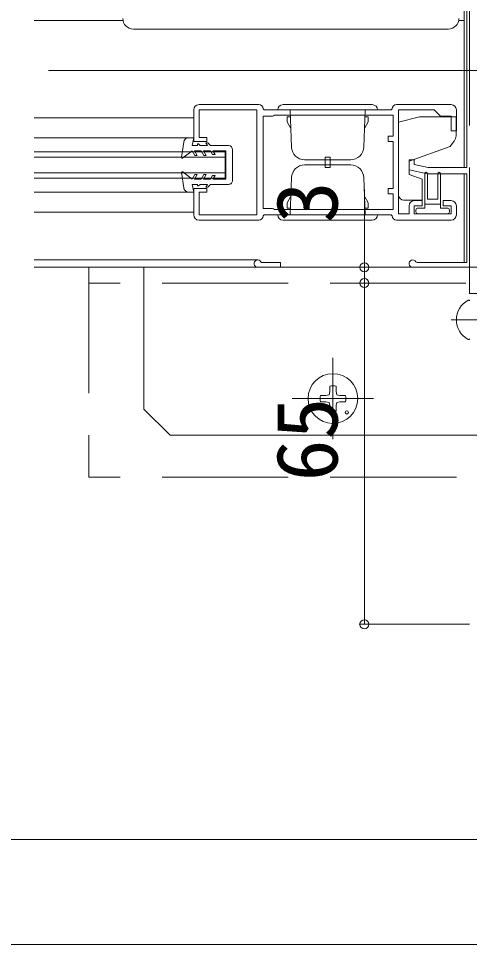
# Model space of a CAD drawing. Units: millimetres, scale not verified. Extents: x -2376 to -396, y -1680 to 1521.
# Drawn here: x -1377.1 to -1291.3, y -1351.2 to -1174.8 of the extents above; entities that cross this region are included whole.
import ezdxf
from ezdxf.enums import TextEntityAlignment as Align

# ---------------------------------------------------------------- set-up
doc = ezdxf.new("R2010")
doc.units = ezdxf.units.MM
doc.header["$LTSCALE"] = 8
doc.linetypes.add('DASHED3', pattern=[4, 3, -1])
for name, color, linetype, lineweight in [('0-3_YKK_11', 7, 'Continuous', 9), ('0-4_YKK_12', 2, 'Continuous', 9), ('0-5_YKK_13', 4, 'Continuous', 9), ('0-6_YKK_D', 6, 'Continuous', 9)]:
    doc.layers.add(name, color=color, linetype=linetype, lineweight=lineweight)
doc.styles.add('ＭＳ ゴシック', font='')
doc.styles.get('ＭＳ ゴシック').set_extended_font_data('MS Gothic')

msp = doc.modelspace()

# ---------------------------------------------------------------- linework, layer by layer
at = {"layer": '0-3_YKK_11'}
for p, q in [((-1291.77, -1203.2), (-1291.77, -1153.099)), ((-1343.765, -1192.198), (-1343.765, -1198.198)), ((-1331.366, -1191.198), (-1342.766, -1191.198)), ((-1342.766, -1192.198), (-1331.766, -1192.198)), ((-1342.766, -1197.498), (-1342.766, -1192.198)), ((-1331.766, -1192.198), (-1331.766, -1212.198)), ((-1330.366, -1192.198), (-1330.565, -1191.998)), ((-1306.166, -1192.198), (-1330.366, -1192.198)), ((-1305.965, -1191.998), (-1306.166, -1192.198)), ((-1294.766, -1191.198), (-1305.166, -1191.198)), ((-1304.765, -1192.198), (-1297.965, -1192.198)), ((-1304.765, -1211.998), (-1304.765, -1192.198)), ((-1297.965, -1192.198), (-1296.766, -1193.398)), ((-1293.766, -1196.198), (-1293.766, -1192.198)), ((-1330.565, -1193.398), (-1330.565, -1210.998)), ((-1328.766, -1193.398), (-1330.565, -1193.398)), ((-1328.605, -1193.318), (-1328.766, -1193.398)), ((-1328.365, -1193.198), (-1328.605, -1193.318)), ((-1305.766, -1193.198), (-1328.365, -1193.198)), ((-1305.766, -1193.198), (-1328.365, -1193.198)), ((-1305.766, -1197.198), (-1305.766, -1193.198)), ((-1296.766, -1193.398), (-1294.766, -1193.398)), ((-1294.766, -1193.398), (-1294.766, -1196.198)), ((-1341.265, -1197.498), (-1342.766, -1197.498)), ((-1341.265, -1198.198), (-1341.265, -1197.498)), ((-1306.766, -1197.198), (-1305.766, -1197.198)), ((-1306.766, -1198.198), (-1306.766, -1197.198)), ((-1294.766, -1196.198), (-1293.766, -1196.198)), ((-1343.765, -1198.198), (-1341.265, -1198.198)), ((-1305.766, -1198.198), (-1306.766, -1198.198)), ((-1305.766, -1207.198), (-1305.766, -1198.198)), ((-1302.77, -1201.7), (-1301.77, -1201.7)), ((-1302.77, -1203.6), (-1302.77, -1201.7)), ((-1301.77, -1201.7), (-1301.77, -1202.597)), ((-1301.77, -1202.597), (-1299.134, -1203.2)), ((-1299.27, -1204.4), (-1302.77, -1203.6)), ((-1291.77, -1204.4), (-1299.27, -1204.4)), ((-1299.134, -1203.2), (-1291.77, -1203.2)), ((-1291.77, -1221.3), (-1291.77, -1204.4)), ((-1343.765, -1207.198), (-1343.765, -1212.198)), ((-1341.265, -1207.198), (-1343.765, -1207.198)), ((-1342.766, -1207.898), (-1341.265, -1207.898)), ((-1342.766, -1212.198), (-1342.766, -1207.898)), ((-1341.265, -1207.898), (-1341.265, -1207.198)), ((-1306.766, -1207.198), (-1305.766, -1207.198)), ((-1306.766, -1208.198), (-1306.766, -1207.198)), ((-1305.766, -1208.198), (-1306.766, -1208.198)), ((-1305.766, -1211.198), (-1305.766, -1208.198)), ((-1300.265, -1209.498), (-1301.766, -1209.498)), ((-1300.265, -1210.498), (-1300.265, -1209.498)), ((-1296.266, -1209.498), (-1296.266, -1210.498)), ((-1294.766, -1209.498), (-1296.266, -1209.498)), ((-1330.565, -1210.998), (-1328.766, -1210.998)), ((-1328.766, -1210.998), (-1328.605, -1211.078)), ((-1328.605, -1211.078), (-1328.365, -1211.198)), ((-1328.365, -1211.198), (-1305.766, -1211.198)), ((-1302.766, -1210.498), (-1302.766, -1211.998)), ((-1301.766, -1210.498), (-1300.265, -1210.498)), ((-1301.766, -1211.998), (-1301.766, -1210.498)), ((-1296.266, -1210.498), (-1294.766, -1210.498)), ((-1294.766, -1210.498), (-1294.766, -1211.998)), ((-1293.766, -1212.198), (-1293.766, -1210.498)), ((-1331.766, -1212.198), (-1342.766, -1212.198)), ((-1342.766, -1213.198), (-1331.366, -1213.198)), ((-1330.565, -1212.398), (-1330.366, -1212.198)), ((-1330.366, -1212.198), (-1306.166, -1212.198)), ((-1306.166, -1212.198), (-1305.965, -1212.398)), ((-1305.166, -1213.198), (-1294.766, -1213.198)), ((-1302.766, -1211.998), (-1304.765, -1211.998)), ((-1294.766, -1211.998), (-1301.766, -1211.998)), ((-1287.57, -1222.2), (-1302.07, -1222.2)), ((-1301.463, -1221.149), (-1301.204, -1221.3)), ((-1301.204, -1221.3), (-1291.77, -1221.3))]:
    msp.add_line(p, q, dxfattribs=at)
for centre, radius, start, end in [((-1342.766, -1192.198), 1, 89.99954, 179.99953), ((-1331.366, -1191.998), 0.8, 0.00082, 90.00081), ((-1305.166, -1191.998), 0.8, 90.00008, 180.00006), ((-1294.766, -1192.198), 1, 359.99997, 89.99995), ((-1301.766, -1210.498), 1, 89.9996, 179.99959), ((-1294.766, -1210.498), 1, 0, 89.99998), ((-1342.766, -1212.198), 1, 179.99954, 269.99953), ((-1331.366, -1212.398), 0.8, 269.99957, 359.99956), ((-1305.166, -1212.398), 0.8, 179.99936, 269.99934), ((-1294.766, -1212.198), 1, 270.00003, 0.00002), ((-1302.07, -1221.499), 0.7, 29.99998, 269.99998)]:
    msp.add_arc(centre, radius, start, end, dxfattribs=at)
at = {"layer": '0-4_YKK_12', "linetype": 'DASHED3'}
for p, q in [((-1291.267, -1227.2), (-1291.267, -1142.199)), ((-1363.767, -1222.2), (-1363.767, -1262.2)), ((-1133.767, -1222.2), (-1363.767, -1222.2)), ((-1133.767, -1225.2), (-1363.767, -1225.2)), ((-1133.767, -1262.2), (-1363.767, -1262.2))]:
    msp.add_line(p, q, dxfattribs=at)
at = {"layer": '0-4_YKK_12'}
for p, q in [((-1292.27, -1184.5), (-1292.27, -1153.099)), ((-1357.228, -1175.203), (-1374.166, -1175.203)), ((-1292.27, -1175.203), (-1293.311, -1175.203)), ((-1371.408, -1184.7), (-1207.061, -1184.7)), ((-1292.27, -1203.2), (-1292.27, -1184.5)), ((-1343.771, -1193.699), (-1374.166, -1193.699)), ((-1344.695, -1197.499), (-1374.166, -1197.499)), ((-1337.771, -1200.198), (-1374.166, -1200.198)), ((-1337.771, -1201.198), (-1374.166, -1201.198)), ((-1337.771, -1205.198), (-1337.771, -1200.198)), ((-1337.771, -1204.198), (-1374.166, -1204.198)), ((-1292.27, -1221.3), (-1292.27, -1204.4)), ((-1337.771, -1205.198), (-1374.166, -1205.198)), ((-1344.695, -1207.898), (-1374.166, -1207.898)), ((-1343.771, -1211.698), (-1374.166, -1211.698)), ((-1331.57, -1220.8), (-1374.166, -1220.8)), ((-1292.27, -1222.2), (-1374.166, -1222.2)), ((-1327.27, -1221.3), (-1330.704, -1221.3)), ((-1327.27, -1221.3), (-1327.27, -1222.2)), ((-1294.766, -1232.199), (-1280.779, -1232.199)), ((-1317.266, -1239.465), (-1317.266, -1254.934)), ((-1309.531, -1247.199), (-1325.001, -1247.199))]:
    msp.add_line(p, q, dxfattribs=at)
at = {"layer": '0-4_YKK_12', "linetype": 'DASHED3'}
msp.add_lwpolyline([(-1291.267, -1227.2), (-1206.267, -1227.2), (-1206.267, -1142.2)], dxfattribs=at)
at = {"layer": '0-4_YKK_12'}
for centre, radius, start in [((-1331.57, -1221.499), 0.7, 30), ((-1330.704, -1221), 0.3, 210)]:
    msp.add_arc(centre, radius, start, 270, dxfattribs=at)
at = {"layer": '0-5_YKK_13'}
for p, q in [((-1295.27, -1176.799), (-1355.269, -1176.799)), ((-1308.77, -1192.198), (-1327.771, -1192.198)), ((-1309.771, -1191.198), (-1326.771, -1191.198)), ((-1325.152, -1199.286), (-1325.399, -1192.198)), ((-1311.389, -1199.286), (-1311.142, -1192.198)), ((-1325.389, -1193.498), (-1325.97, -1193.498)), ((-1325.97, -1194.497), (-1325.97, -1193.498)), ((-1311.152, -1193.498), (-1310.571, -1193.498)), ((-1310.571, -1194.497), (-1310.571, -1193.498)), ((-1300.77, -1193.498), (-1304.771, -1194.57)), ((-1293.771, -1193.498), (-1300.77, -1193.498)), ((-1293.771, -1196.637), (-1293.771, -1193.498)), ((-1325.97, -1194.497), (-1325.32, -1195.623)), ((-1310.571, -1194.497), (-1311.221, -1195.623)), ((-1304.771, -1194.57), (-1304.771, -1208.398)), ((-1343.771, -1197.499), (-1344.695, -1197.499)), ((-1344.071, -1198.999), (-1343.771, -1197.499)), ((-1345.686, -1198.366), (-1346.069, -1201.232)), ((-1343.071, -1198.999), (-1344.071, -1198.999)), ((-1343.071, -1198.699), (-1342.87, -1198.699)), ((-1343.071, -1198.999), (-1343.071, -1198.699)), ((-1342.571, -1198.999), (-1342.87, -1198.699)), ((-1341.148, -1198.999), (-1342.571, -1198.999)), ((-1341.437, -1198.499), (-1341.148, -1198.999)), ((-1337.17, -1198.999), (-1340.571, -1198.999)), ((-1294.97, -1199.159), (-1302.771, -1201.998)), ((-1294.97, -1199.159), (-1294.472, -1198.566)), ((-1344.071, -1199.999), (-1345.828, -1201.367)), ((-1343.609, -1199.999), (-1343.089, -1200.899)), ((-1343.609, -1199.999), (-1342.371, -1199.999)), ((-1341.851, -1200.899), (-1342.371, -1199.999)), ((-1341.909, -1199.999), (-1340.571, -1199.999)), ((-1341.389, -1200.899), (-1341.909, -1199.999)), ((-1341.851, -1200.899), (-1341.389, -1200.899)), ((-1340.571, -1199.999), (-1340.166, -1200.699)), ((-1340.109, -1199.999), (-1337.669, -1199.999)), ((-1337.664, -1205.398), (-1337.669, -1199.999)), ((-1336.364, -1205.598), (-1336.37, -1199.798)), ((-1318.771, -1202.698), (-1318.771, -1201.198)), ((-1318.271, -1201.698), (-1322.653, -1201.698)), ((-1318.271, -1202.698), (-1322.653, -1202.698)), ((-1318.771, -1201.698), (-1318.771, -1203.198)), ((-1318.271, -1201.698), (-1313.888, -1201.698)), ((-1318.271, -1202.698), (-1313.888, -1202.698)), ((-1302.771, -1204.498), (-1302.771, -1201.998)), ((-1345.686, -1207.031), (-1346.069, -1204.165)), ((-1344.071, -1205.398), (-1345.828, -1204.03)), ((-1343.609, -1205.398), (-1343.089, -1204.498)), ((-1341.851, -1204.498), (-1342.371, -1205.398)), ((-1341.389, -1204.498), (-1341.909, -1205.398)), ((-1341.851, -1204.498), (-1341.389, -1204.498)), ((-1340.571, -1205.398), (-1340.166, -1204.698)), ((-1300.271, -1205.408), (-1302.771, -1204.498)), ((-1299.77, -1210.898), (-1299.77, -1204.348)), ((-1299.27, -1204.333), (-1299.27, -1209.198)), ((-1297.27, -1209.198), (-1297.27, -1204.348)), ((-1296.77, -1204.37), (-1296.77, -1210.898)), ((-1343.071, -1206.398), (-1344.071, -1206.399)), ((-1344.071, -1206.398), (-1343.771, -1207.898)), ((-1343.609, -1205.398), (-1342.371, -1205.398)), ((-1343.071, -1206.398), (-1343.071, -1206.698)), ((-1342.571, -1206.398), (-1342.87, -1206.698)), ((-1341.148, -1206.398), (-1342.571, -1206.398)), ((-1341.909, -1205.398), (-1340.571, -1205.398)), ((-1341.437, -1206.898), (-1341.148, -1206.398)), ((-1337.164, -1206.398), (-1340.571, -1206.398)), ((-1340.109, -1205.398), (-1337.664, -1205.398)), ((-1325.152, -1205.111), (-1325.399, -1212.198)), ((-1311.389, -1205.111), (-1311.142, -1212.198)), ((-1300.271, -1209.398), (-1300.271, -1205.408)), ((-1343.771, -1207.898), (-1344.695, -1207.898)), ((-1343.071, -1206.698), (-1342.87, -1206.698)), ((-1325.97, -1209.9), (-1325.32, -1208.774)), ((-1325.97, -1209.9), (-1325.97, -1210.898)), ((-1310.571, -1209.9), (-1311.221, -1208.774)), ((-1310.571, -1209.9), (-1310.571, -1210.898)), ((-1303.771, -1209.398), (-1300.271, -1209.398)), ((-1299.27, -1209.198), (-1297.27, -1209.198)), ((-1325.389, -1210.898), (-1325.97, -1210.898)), ((-1311.152, -1210.898), (-1310.571, -1210.898)), ((-1301.47, -1211.298), (-1301.47, -1211.598)), ((-1301.07, -1210.898), (-1299.77, -1210.898)), ((-1296.77, -1210.198), (-1299.77, -1210.198)), ((-1296.77, -1210.898), (-1295.47, -1210.898)), ((-1295.07, -1211.598), (-1295.07, -1211.298)), ((-1308.77, -1212.198), (-1327.771, -1212.198)), ((-1309.771, -1213.198), (-1326.771, -1213.198)), ((-1301.07, -1211.998), (-1295.47, -1211.998)), ((-1353.266, -1222.2), (-1353.266, -1249.2)), ((-1353.266, -1222.2), (-1211.266, -1222.2)), ((-1317.859, -1244.822), (-1317.878, -1245.861)), ((-1316.673, -1244.822), (-1316.655, -1245.861)), ((-1319.643, -1246.606), (-1318.605, -1246.588)), ((-1318.605, -1246.588), (-1317.996, -1246.47)), ((-1317.878, -1245.861), (-1317.996, -1246.47)), ((-1316.655, -1245.861), (-1316.537, -1246.47)), ((-1315.928, -1246.588), (-1316.537, -1246.47)), ((-1314.889, -1246.606), (-1315.928, -1246.588)), ((-1319.64, -1247.793), (-1318.605, -1247.811)), ((-1318.605, -1247.811), (-1317.996, -1247.929)), ((-1317.878, -1248.538), (-1317.996, -1247.929)), ((-1317.859, -1249.577), (-1317.878, -1248.538)), ((-1316.673, -1249.577), (-1316.655, -1248.538)), ((-1316.655, -1248.538), (-1316.537, -1247.929)), ((-1315.928, -1247.811), (-1316.537, -1247.929)), ((-1314.889, -1247.793), (-1315.928, -1247.811)), ((-1348.266, -1254.199), (-1353.266, -1249.2)), ((-1348.266, -1254.199), (-1216.266, -1254.199))]:
    msp.add_line(p, q, dxfattribs=at)
for points in [[(-1340.571, -1198.999), (-1341.07, -1198.499), (-1341.437, -1198.499)], [(-1344.071, -1199.999), (-1343.551, -1200.899), (-1343.089, -1200.899)], [(-1340.166, -1200.699), (-1339.704, -1200.699), (-1340.109, -1199.999)], [(-1317.771, -1202.698), (-1317.771, -1201.198), (-1318.771, -1201.198)], [(-1317.771, -1201.698), (-1317.771, -1203.198), (-1318.771, -1203.198)], [(-1344.071, -1205.398), (-1343.551, -1204.498), (-1343.089, -1204.498)], [(-1340.166, -1204.698), (-1339.704, -1204.698), (-1340.109, -1205.398)], [(-1340.571, -1206.398), (-1341.07, -1206.898), (-1341.437, -1206.898)]]:
    msp.add_lwpolyline(points, dxfattribs=at)
for centre, radius in [((-1317.266, -1247.199), 4.735), ((-1314.625, -1249.841), 0.3)]:
    msp.add_circle(centre, radius, dxfattribs=at)
for centre, radius, start, end in [((-1355.269, -1174.799), 2, 180.03488, 269.9651), ((-1295.27, -1174.799), 2, 270.03488, 359.9651), ((-1326.771, -1192.198), 1, 90, 180), ((-1309.771, -1192.198), 1, 0, 90), ((-1344.695, -1198.499), 1, 89.99911, 172.3961), ((-1296.771, -1196.637), 3, 320, 0), ((-1337.17, -1199.799), 0.8, 0.05934, 90), ((-1322.653, -1199.198), 2.5, 182, 270), ((-1313.888, -1199.198), 2.5, 270, 358), ((-1345.921, -1201.249), 0.15, 173.45688, 307.90462), ((-1322.653, -1205.198), 2.5, 90, 178), ((-1313.888, -1205.198), 2.5, 2, 90), ((-1345.921, -1204.148), 0.15, 52.09537, 186.54311), ((-1299.52, -1204.348), 0.25, 0.00349, 180), ((-1297.02, -1204.348), 0.251, 0.00349, 180), ((-1337.164, -1205.598), 0.8, 270, 0.05934), ((-1344.695, -1206.898), 1, 187.60388, 270.00087), ((-1303.771, -1208.398), 1, 180, 270), ((-1301.07, -1211.298), 0.4, 90, 179.9978), ((-1301.07, -1211.598), 0.4, 179.9978, 270), ((-1295.47, -1211.298), 0.4, 0, 90), ((-1295.47, -1211.598), 0.4, 270, 0), ((-1326.771, -1212.198), 1, 180, 270), ((-1309.771, -1212.198), 1, 270, 0), ((-1289.566, -1232.199), 4.2, 117.28096, 242.71902), ((-1291.421, -1228.604), 0.154, 0, 117.28096), ((-1291.421, -1235.795), 0.154, 242.71902, 0), ((-1317.266, -1247.199), 2.45, 75.9892, 104.01079), ((-1317.266, -1247.199), 2.45, 165.9892, 194.01079), ((-1317.266, -1247.199), 2.45, 345.9892, 14.01079), ((-1317.266, -1247.199), 2.45, 255.9892, 284.01079)]:
    msp.add_arc(centre, radius, start, end, dxfattribs=at)
at = {"layer": '0-6_YKK_D'}
for p, q in [((-1286.966, -1222.2), (-1312.266, -1222.2)), ((-1291.966, -1225.2), (-1312.266, -1225.2)), ((-1291.966, -1225.2), (-1312.266, -1225.2)), ((-1311.266, -1225.2), (-1311.266, -1228.599)), ((-1311.266, -1290.199), (-1311.266, -1225.2)), ((-1291.266, -1290.199), (-1312.266, -1290.199)), ((-1961.266, -1331.2), (-1286.266, -1331.2)), ((-1998.766, -1351.199), (-1248.766, -1351.199))]:
    msp.add_line(p, q, dxfattribs=at)
msp.add_lwpolyline([(-1311.266, -1225.2), (-1311.266, -1222.2), (-1311.266, -1207.4)], dxfattribs=at)
for centre in [(-1311.266, -1222.2), (-1311.266, -1225.2), (-1311.266, -1225.2), (-1311.266, -1290.199)]:
    msp.add_circle(centre, 0.85, dxfattribs=at)

# ---------------------------------------------------------------- texts
at = {"layer": '0-6_YKK_D', "color": 4, "style": 'ＭＳ ゴシック'}
for s, p in [('3', (-1312.866, -1213.8)), ('65', (-1312.866, -1262.98))]:
    msp.add_text(s, height=11.73, rotation=90, dxfattribs=at).set_placement(p, align=Align.BOTTOM_LEFT)

doc.saveas('drawing.dxf')
